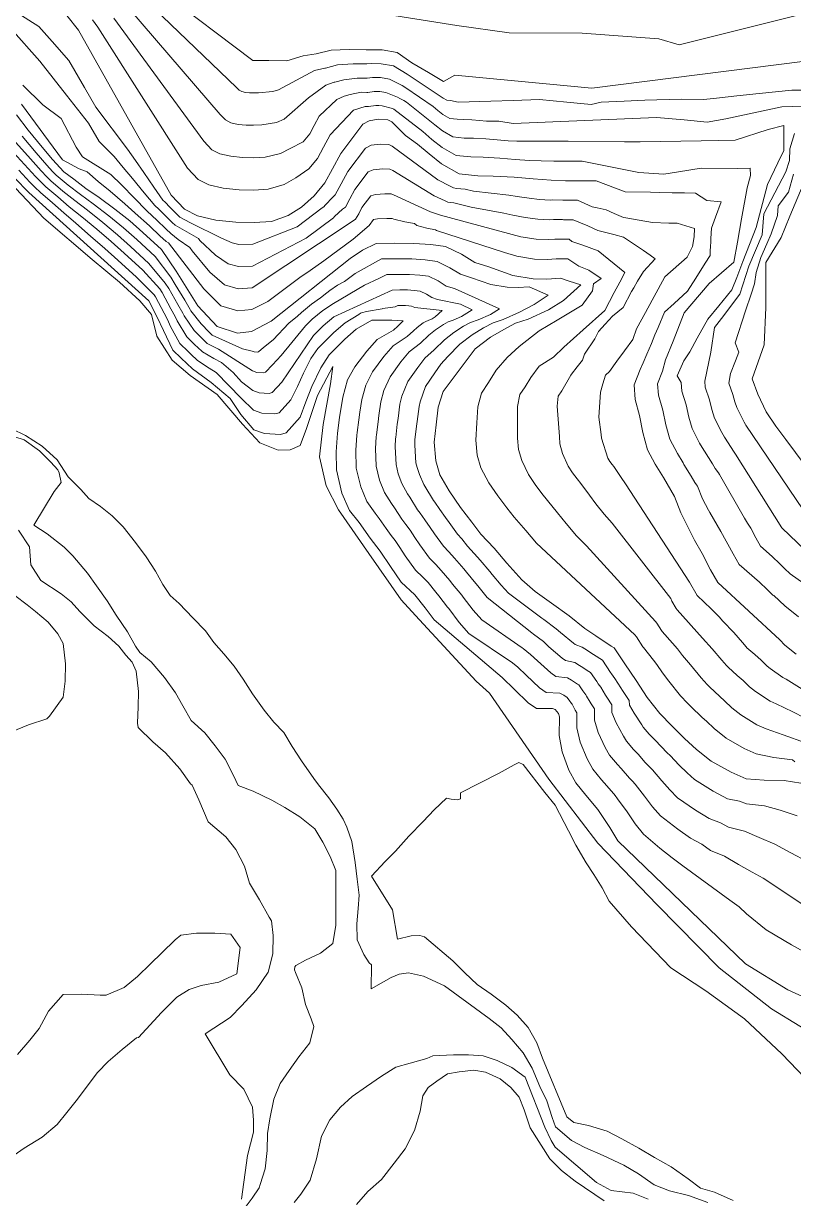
# Model space of a CAD drawing. Header units: millimetres. Extents: x 1101 to 4203, y 1053 to 1744.
# Drawn here: x 2728.4 to 2834.4, y 1451.6 to 1613.3 of the extents above; entities that cross this region are included whole.
import ezdxf

# ---------------------------------------------------------------- set-up
doc = ezdxf.new("R2010")
doc.units = ezdxf.units.MM
doc.layers.add('01_Fina', color=7, linetype='Continuous')

msp = doc.modelspace()

# ---------------------------------------------------------------- linework, layer by layer
at = {"layer": '01_Fina', "color": 252, "linetype": 'Continuous', "lineweight": 9, "true_color": 0x939598}
for p, q in [((2770.02, 1607.19), (2770.02, 1607.19)), ((2781.23, 1606.32), (2781.23, 1606.32)), ((2771.3, 1605.26), (2771.3, 1605.26)), ((2780.57, 1604.76), (2780.57, 1604.76)), ((2772.58, 1603.33), (2772.58, 1603.33)), ((2779.9, 1603.19), (2779.9, 1603.19)), ((2779.24, 1601.63), (2779.24, 1601.63)), ((2788.03, 1590.63), (2788.03, 1590.63)), ((2787.66, 1588.63), (2787.66, 1588.63)), ((2781.23, 1570.23), (2781.23, 1570.23)), ((2754.98, 1565.29), (2754.98, 1565.29)), ((2816.4, 1565.45), (2816.4, 1565.45)), ((2808.53, 1564.91), (2808.53, 1564.91)), ((2818.98, 1563.92), (2818.98, 1563.92)), ((2776.85, 1545.95), (2776.85, 1545.95)), ((2784.13, 1536.38), (2784.13, 1536.38)), ((2817.7, 1533.84), (2817.7, 1533.84)), ((2818.3, 1532.8), (2818.3, 1532.8)), ((2811.52, 1504.82), (2811.52, 1504.82))]:
    msp.add_line(p, q, dxfattribs=at)
at = {"layer": '01_Fina', "color": 252, "lineweight": 9, "true_color": 0x939598}
for points, elevation in [([(2843.28, 1609.04), (2806.65, 1604.4), (2787.8, 1606.22), (2786.26, 1605.32), (2784.21, 1606.58), (2781.89, 1607.89), (2779.87, 1609.31), (2777.79, 1609.69), (2775.6, 1609.71), (2773.27, 1609.72), (2770.78, 1609.65), (2768.74, 1609.13), (2766.94, 1608.85), (2764.69, 1608.19), (2762.2, 1608.2), (2760.01, 1608.22), (2747.47, 1617.72)], 15), ([(2836.04, 1604.12), (2834.18, 1604.16), (2829.69, 1603.67), (2826.63, 1603.34), (2824.23, 1603.08), (2822.08, 1602.85), (2818.98, 1602.88), (2813.95, 1602.75), (2811.11, 1602.63), (2807.94, 1602.49), (2806.58, 1602.15), (2803.22, 1602.48), (2799.48, 1602.86), (2795.83, 1602.73), (2792.75, 1602.63), (2788.29, 1602.48), (2787.2, 1602.73), (2786.69, 1602.78), (2786.2, 1603.06), (2781.23, 1606.32), (2779.35, 1607.47), (2777.69, 1607.78), (2776.29, 1607.79), (2775.68, 1607.75), (2775.37, 1607.75), (2773.82, 1607.76), (2771.65, 1607.61), (2770.02, 1607.19), (2769.9, 1607.18), (2768.49, 1606.85), (2763.53, 1604.17), (2762.74, 1603.94), (2760.8, 1603.79), (2760.05, 1603.76), (2759.54, 1603.77), (2758.99, 1603.83), (2758.49, 1603.94), (2758.13, 1604.13), (2757.76, 1604.51), (2745.28, 1616.49)], 14), ([(2842.56, 1616.35), (2818.69, 1610.38), (2815.91, 1611.19), (2805.35, 1611.97), (2795.3, 1612.05), (2788.11, 1613.05), (2778.56, 1614.56)], 16), ([(2835.63, 1521.72), (2833.4, 1523.11), (2832.98, 1523.3), (2831.22, 1524.57), (2830.82, 1524.89), (2830, 1525.7), (2829.1, 1526.46), (2828.02, 1527.42), (2827.91, 1527.53), (2827.39, 1528.12), (2826.22, 1529.51), (2824.69, 1531.09), (2824.19, 1531.67), (2823.09, 1532.75), (2821.16, 1534.6), (2820.13, 1536.43), (2811.32, 1549.95), (2810.71, 1550.83), (2809.72, 1552.33), (2809.47, 1552.65), (2809.17, 1553.06), (2808.85, 1553.51), (2807.98, 1556.25), (2807.94, 1556.76), (2807.63, 1559.13), (2807.84, 1562.58), (2808.17, 1563.72), (2808.53, 1564.91), (2809.08, 1565.44), (2810.13, 1566.86), (2811.15, 1568.25), (2812.32, 1569.83), (2812.83, 1571.29), (2814.06, 1573.55), (2814.97, 1575.22), (2815.8, 1576.74), (2816.71, 1578.43), (2819.78, 1581.17), (2820.51, 1582.62), (2820.77, 1583.97), (2820.8, 1585.12), (2818.42, 1585.82), (2817.29, 1585.86), (2815.01, 1585.94), (2811.36, 1586.55), (2811.04, 1586.61), (2809.74, 1587.19), (2808.62, 1587.68), (2807.4, 1587.94), (2806.71, 1588.08), (2804.68, 1588.98), (2802.92, 1588.99), (2802.69, 1589), (2801.23, 1589.04), (2800.94, 1589.02), (2799.47, 1589.11), (2798.03, 1589.28), (2796.39, 1589.51), (2795.26, 1589.69), (2790.39, 1590.26), (2789.23, 1590.5), (2788.03, 1590.63), (2787.64, 1590.68), (2787.17, 1590.95), (2785.49, 1591.8), (2779.21, 1596.42), (2778.73, 1596.66), (2777.57, 1596.72), (2776.3, 1596.56), (2775.51, 1596.17), (2773.1, 1592.96), (2772.18, 1591.25), (2771.34, 1589.72), (2771.03, 1589.43), (2769.96, 1588.3), (2769.78, 1588.08), (2769.55, 1587.93), (2766.1, 1585.32), (2760.03, 1582.94), (2758.08, 1582.92), (2757.15, 1583.11), (2755.7, 1583.77), (2751.41, 1585.9), (2749.98, 1586.65), (2749.76, 1586.85), (2748.58, 1588.06), (2747.93, 1588.73), (2747.64, 1588.98), (2746.4, 1590.79), (2745, 1592.83), (2743.86, 1594.46), (2742.77, 1596.04), (2738.38, 1601.81), (2736.85, 1604.5), (2734.69, 1608.23), (2732.37, 1610.85), (2730.54, 1612.9), (2727.28, 1614.97)], 10), ([(2834.78, 1526.55), (2833.25, 1527.76), (2832.53, 1528.5), (2824.02, 1536.39), (2823.01, 1538.13), (2821.87, 1540.38), (2820.82, 1542.21), (2819.87, 1544.06), (2818.93, 1545.96), (2818.07, 1548.23), (2816.52, 1550.85), (2815.4, 1552.68), (2814.31, 1554.65), (2813.68, 1557.03), (2813.23, 1559.39), (2812.62, 1561.58), (2812.48, 1563.59), (2813.32, 1565.71), (2813.75, 1566.61), (2814.26, 1567.82), (2814.87, 1569.29), (2815.36, 1570.45), (2815.8, 1571.5), (2816.68, 1573.59), (2817.99, 1574.78), (2819.86, 1576.48), (2820.97, 1578.25), (2822.29, 1580.34), (2822.95, 1581.4), (2822.98, 1582.03), (2823.01, 1582.63), (2823.04, 1583.28), (2823.06, 1583.73), (2823.13, 1585.13), (2823.68, 1586.65), (2824.46, 1588.77), (2822.52, 1588.96), (2820.95, 1589.96), (2819.42, 1590), (2817.75, 1590.03), (2816.02, 1590.07), (2814.73, 1590.1), (2811.25, 1590.17), (2807.26, 1591.65), (2805.26, 1591.66), (2803.06, 1591.68), (2801.05, 1591.74), (2798.59, 1591.94), (2795.96, 1592.16), (2793.1, 1592.32), (2790.97, 1592.36), (2788.41, 1592.63), (2786, 1594.01), (2784.27, 1595.38), (2782.69, 1596.71), (2781.01, 1597.9), (2779.13, 1599.76), (2778.58, 1600.06), (2777.27, 1600.14), (2776, 1599.93), (2775.14, 1599.46), (2772.13, 1595.44), (2770.99, 1593.3), (2769.94, 1591.39), (2768.45, 1589.58), (2766.73, 1588.05), (2764.87, 1586.88), (2762.58, 1586.09), (2760.2, 1585.94), (2757.67, 1585.98), (2754.92, 1586.25), (2752.41, 1586.83), (2750.61, 1587.76), (2748.78, 1589.69), (2736.03, 1612.4), (2734.43, 1614.42)], 11), ([(2835.12, 1531.65), (2833.23, 1533.17), (2831.7, 1534.6), (2831.59, 1534.66), (2830.91, 1535.32), (2830.58, 1535.65), (2830, 1536.22), (2829.76, 1536.44), (2826.96, 1538.89), (2826.12, 1540.32), (2824.44, 1543.4), (2822.93, 1546.02), (2822.74, 1546.36), (2821.89, 1547.89), (2821.2, 1549.63), (2821.09, 1549.85), (2820.86, 1550.17), (2820.36, 1551.01), (2819.35, 1552.65), (2819.22, 1552.86), (2818.46, 1554.12), (2817.39, 1556.1), (2816.85, 1558.09), (2816.44, 1560.1), (2815.84, 1562.15), (2815.73, 1563.75), (2816.4, 1565.45), (2816.83, 1567.03), (2817.85, 1569.6), (2819.4, 1573.51), (2820.43, 1574.73), (2822.84, 1577.54), (2826.23, 1580.47), (2826.72, 1583.24), (2827.29, 1586.44), (2828.04, 1590.71), (2828.49, 1592.4), (2828.45, 1593.42), (2826.68, 1593.35), (2821.71, 1593.4), (2818.6, 1592.91), (2816.58, 1592.59), (2813.14, 1592.81), (2805.32, 1594.37), (2803.06, 1594.38), (2801.46, 1594.39), (2799.7, 1594.41), (2798.1, 1594.45), (2796.12, 1594.61), (2794.02, 1594.79), (2791.73, 1594.92), (2790.03, 1594.95), (2787.98, 1595.17), (2786.05, 1596.27), (2784.67, 1597.37), (2783.4, 1598.43), (2779.41, 1601.53), (2779.24, 1601.63), (2777.79, 1601.97), (2777.37, 1602.05), (2776.94, 1602.04), (2775.92, 1601.89), (2775.46, 1601.89), (2773.86, 1601.39), (2770.64, 1597.99), (2769.73, 1596.28), (2768.89, 1594.75), (2767.7, 1593.3), (2765.93, 1592.08), (2764.34, 1591.15), (2762.14, 1590.51), (2760.16, 1590.4), (2758.14, 1590.43), (2755.94, 1590.65), (2753.93, 1591.11), (2752.49, 1591.85), (2751.03, 1593.4), (2738.69, 1612.79), (2737.92, 1613.83)], 11), ([(2835.87, 1536.24), (2833.97, 1537.58), (2833.21, 1538.33), (2832.53, 1538.97), (2831.48, 1539.99), (2829.9, 1541.39), (2829.23, 1542.52), (2828.55, 1543.87), (2828.08, 1544.55), (2827.68, 1545.25), (2824.24, 1551.23), (2824.11, 1551.48), (2823.65, 1552.1), (2823.27, 1552.74), (2822.19, 1554.45), (2822.09, 1554.61), (2821.51, 1555.56), (2820.47, 1557.56), (2820.02, 1559.15), (2819.65, 1560.82), (2819.07, 1562.71), (2818.98, 1563.92), (2818.43, 1564.82), (2819.32, 1566.88), (2820.15, 1568.13), (2821.19, 1570.02), (2822.62, 1572.64), (2824.14, 1574.48), (2825.95, 1576.65), (2826.61, 1578.36), (2827.46, 1580.54), (2829.28, 1585.22), (2830.84, 1591.17), (2832.28, 1594.14), (2833.11, 1595.84), (2833.09, 1599.27), (2830.94, 1598.74), (2826.39, 1597.28), (2821.71, 1597.19), (2813.33, 1597.04), (2811.16, 1597.05), (2803.41, 1597.1), (2798.86, 1597.12), (2797.66, 1597.13), (2796.34, 1597.13), (2795.14, 1597.17), (2793.65, 1597.29), (2792.08, 1597.43), (2790.36, 1597.52), (2789.08, 1597.54), (2787.55, 1597.71), (2786.1, 1598.53), (2785.07, 1599.36), (2781.16, 1602.49), (2780.79, 1602.7), (2780.24, 1603), (2779.9, 1603.19), (2778.31, 1603.81), (2777.48, 1603.96), (2776.72, 1603.95), (2775.84, 1603.84), (2775.69, 1603.84), (2774.91, 1603.85), (2773.4, 1603.53), (2772.58, 1603.33), (2771.59, 1602.85), (2769.16, 1600.54), (2768.47, 1599.26), (2767.84, 1598.11), (2766.94, 1597.02), (2765.13, 1596.11), (2763.8, 1595.41), (2761.69, 1594.94), (2760.13, 1594.85), (2758.6, 1594.88), (2756.96, 1595.04), (2755.45, 1595.38), (2754.37, 1595.95), (2753.27, 1597.1), (2740.89, 1614.03)], 12), ([(2835.74, 1601.92), (2832.81, 1601.84), (2825.12, 1600.2), (2822.56, 1599.74), (2819.36, 1600.04), (2815.59, 1600.4), (2795.85, 1599.55), (2793.86, 1599.86), (2792.98, 1599.86), (2792.18, 1599.89), (2791.19, 1599.97), (2790.14, 1600.06), (2788.99, 1600.12), (2788.14, 1600.13), (2787.12, 1600.24), (2786.15, 1600.79), (2785.46, 1601.34), (2784.83, 1601.87), (2781.07, 1604.47), (2780.57, 1604.76), (2778.83, 1605.64), (2777.58, 1605.87), (2776.5, 1605.87), (2775.76, 1605.8), (2775.53, 1605.8), (2774.36, 1605.81), (2772.52, 1605.57), (2771.3, 1605.26), (2771.21, 1605.25), (2770.04, 1604.85), (2767.67, 1603.09), (2764.33, 1600.14), (2763.27, 1599.67), (2761.25, 1599.37), (2760.09, 1599.31), (2759.07, 1599.33), (2757.97, 1599.43), (2756.97, 1599.66), (2756.25, 1600.04), (2755.52, 1600.81), (2743.08, 1615.26)], 13), ([(2837.54, 1516.92), (2834.33, 1518.58), (2832.02, 1519.68), (2831.2, 1520.04), (2829.2, 1521.37), (2828.39, 1522.02), (2827.48, 1522.9), (2826.69, 1523.57), (2825.44, 1524.73), (2825.22, 1524.95), (2824.55, 1525.68), (2823.24, 1527.27), (2821.92, 1528.72), (2818.41, 1532.65), (2818.3, 1532.8), (2817.7, 1533.84), (2817.53, 1534.18), (2809.46, 1544.57), (2808.36, 1545.81), (2807.23, 1547.23), (2806.33, 1548.39), (2805.14, 1550.01), (2804.64, 1550.66), (2804.03, 1551.47), (2803.4, 1552.38), (2802.65, 1554.14), (2802.28, 1555.46), (2802.2, 1556.5), (2802.04, 1558.87), (2801.92, 1560.67), (2802.05, 1562.02), (2802.53, 1562.75), (2803.78, 1564.93), (2803.85, 1565.06), (2804.64, 1566.05), (2805.37, 1566.98), (2805.65, 1567.79), (2807.06, 1569.9), (2807.58, 1570.94), (2808.51, 1571.96), (2809.5, 1573.05), (2810.98, 1574.24), (2812.12, 1576.44), (2812.43, 1576.95), (2812.97, 1577.85), (2813.78, 1579.17), (2815.41, 1580.95), (2814.68, 1581.45), (2813.77, 1582.07), (2812.7, 1582.8), (2811.05, 1583.93), (2809.71, 1584.28), (2807.5, 1584.85), (2806.1, 1585.45), (2804.1, 1586.3), (2802.79, 1586.31), (2802.61, 1586.32), (2801.4, 1586.33), (2800.82, 1586.3), (2799.25, 1586.37), (2797.48, 1586.62), (2795.81, 1586.94), (2794.56, 1587.22), (2790.08, 1588.03), (2787.66, 1588.63), (2786.86, 1588.73), (2786.5, 1588.93), (2784.98, 1589.59), (2779.28, 1593.08), (2778.88, 1593.26), (2777.87, 1593.31), (2776.59, 1593.18), (2775.87, 1592.89), (2774.07, 1590.48), (2773.38, 1589.2), (2772.75, 1588.05), (2772.35, 1587.75), (2771.25, 1586.75), (2771.11, 1586.59), (2767.34, 1583.76), (2759.98, 1579.94), (2758.03, 1579.87), (2756.63, 1580.23), (2754.89, 1581.44), (2752.73, 1583.45), (2752.53, 1583.74), (2749.34, 1585.54), (2748.91, 1585.93), (2747.65, 1587.18), (2747.07, 1587.77), (2746.5, 1588.28), (2745.06, 1590.03), (2743.46, 1591.97), (2742.16, 1593.5), (2740.92, 1595), (2738.88, 1597.07), (2737.4, 1599.62), (2734.38, 1603.47), (2730.69, 1608.14), (2726.71, 1612.62)], 9), ([(2836.08, 1514.33), (2833.02, 1515.45), (2830.65, 1516.24), (2829.4, 1516.79), (2827.17, 1518.18), (2825.96, 1519.16), (2824.95, 1520.1), (2824.27, 1520.68), (2822.86, 1522.04), (2822.54, 1522.37), (2821.72, 1523.25), (2820.25, 1525.04), (2819.16, 1526.34), (2818.48, 1527.28), (2817.79, 1528.04), (2816.34, 1529.67), (2816.28, 1529.77), (2815.6, 1530.78), (2815.45, 1531.01), (2805.93, 1541.43), (2804.58, 1542.8), (2803.14, 1544.51), (2801.96, 1545.96), (2800.55, 1547.69), (2799.81, 1548.66), (2798.89, 1549.89), (2797.94, 1551.25), (2797.02, 1553.16), (2796.58, 1554.68), (2796.46, 1556.23), (2796.44, 1558.61), (2796.46, 1560.62), (2796.77, 1562.24), (2797.48, 1563.33), (2798.28, 1564.59), (2799.4, 1566.14), (2801.39, 1567.41), (2802.81, 1568.77), (2805.47, 1571.14), (2808.44, 1573.8), (2809.74, 1576.28), (2810.51, 1577.74), (2811.21, 1579.07), (2807.53, 1582.03), (2805.41, 1582.79), (2803.92, 1583.32), (2803.53, 1583.62), (2802.65, 1583.63), (2801.58, 1583.63), (2800.71, 1583.58), (2799.02, 1583.64), (2796.92, 1583.96), (2785.83, 1586.92), (2784.46, 1587.38), (2779.36, 1589.74), (2779.03, 1589.86), (2778.17, 1589.89), (2776.88, 1589.8), (2776.24, 1589.6), (2775.03, 1588), (2774.58, 1587.14), (2774.15, 1586.38), (2773.68, 1586.07), (2759.93, 1576.94), (2757.98, 1576.82), (2756.12, 1577.36), (2754.07, 1579.11), (2751.64, 1582.05), (2751.34, 1582.49), (2749.72, 1583.6), (2748.7, 1584.42), (2748.06, 1585.01), (2746.73, 1586.3), (2746.22, 1586.81), (2745.36, 1587.57), (2743.71, 1589.28), (2741.92, 1591.11), (2740.45, 1592.54), (2736.58, 1594.98), (2735.69, 1596.31), (2733.62, 1600.23), (2731.11, 1602.14), (2728.36, 1604.81)], 8), ([(2728.16, 1602.23), (2733.79, 1594.55), (2736.11, 1593.32), (2737.2, 1592.91), (2738.74, 1591.58), (2740.39, 1590.25), (2742.37, 1588.52), (2744.22, 1586.86), (2745.36, 1585.85), (2745.81, 1585.43), (2747.21, 1584.1), (2748.06, 1583.31), (2748.42, 1583.12), (2753.26, 1576.78), (2755.6, 1574.48), (2757.93, 1573.77), (2759.88, 1573.94), (2762.07, 1575.08), (2766.5, 1578.36), (2767.91, 1579.34), (2769.8, 1580.64), (2773.82, 1583.65), (2776, 1585.52), (2776.6, 1586.32), (2777.17, 1586.42), (2778.47, 1586.47), (2779.18, 1586.46), (2779.43, 1586.4), (2780.93, 1586.02), (2782.28, 1585.78), (2782.6, 1585.51), (2783.96, 1585.17), (2785.16, 1584.91), (2785.31, 1584.84), (2794.67, 1581.81), (2796.36, 1581.3), (2798.8, 1580.9), (2800.59, 1580.86), (2801.75, 1580.93), (2802.45, 1580.95), (2802.51, 1580.94), (2803.35, 1580.94), (2804.87, 1579.94), (2806.25, 1579.35), (2807.95, 1578.24), (2806.89, 1577.47), (2806.77, 1576.52), (2805.33, 1574.54), (2801.91, 1572.5), (2799.44, 1571.04), (2796.68, 1568.85), (2795.01, 1567.35), (2793.5, 1565.59), (2792.44, 1563.92), (2791.48, 1562.46), (2791, 1560.57), (2790.84, 1558.35), (2790.72, 1555.96), (2790.89, 1553.89), (2791.39, 1552.17), (2792.49, 1550.12), (2793.75, 1548.3), (2794.97, 1546.67), (2795.96, 1545.37), (2797.58, 1543.53), (2799.06, 1541.78), (2812.59, 1529.21), (2812.8, 1528.91), (2813.7, 1527.56), (2813.78, 1527.43), (2815.14, 1525.68), (2815.63, 1525.09), (2816.39, 1523.97), (2817.27, 1522.81), (2818.88, 1520.81), (2819.85, 1519.79), (2820.28, 1519.34), (2821.86, 1517.8), (2822.43, 1517.29), (2823.52, 1516.29), (2825.14, 1514.99), (2827.62, 1513.53), (2829.27, 1512.8), (2831.72, 1512.31), (2834.29, 1511.99), (2834.62, 1511.73)], 7), ([(2835.42, 1508.78), (2833.16, 1509.14), (2830.41, 1509.18), (2827.9, 1509.36), (2825.83, 1510.27), (2823.11, 1511.79), (2821.09, 1513.42), (2819.44, 1514.91), (2817.7, 1516.65), (2816.05, 1518.37), (2814.28, 1520.58), (2812.78, 1522.89), (2811.22, 1525.19), (2809.74, 1527.42), (2809.32, 1527.65), (2807.21, 1529.03), (2805.72, 1530.06), (2803.55, 1531.8), (2801.13, 1533.54), (2798.87, 1535.15), (2797.03, 1536.76), (2794.97, 1539.06), (2793.21, 1541.1), (2791.38, 1543.05), (2790.14, 1544.68), (2788.61, 1546.72), (2787.03, 1548.99), (2785.75, 1551.19), (2785.19, 1553.11), (2784.98, 1555.7), (2785.25, 1558.1), (2785.54, 1560.52), (2786.2, 1562.68), (2790.63, 1568.56), (2792.74, 1570.17), (2794.55, 1571.2), (2796.16, 1572.06), (2797.92, 1572.62), (2800.71, 1573.9), (2802.77, 1575.19), (2805.14, 1577.35), (2803.56, 1577.87), (2802.37, 1578.26), (2800.48, 1578.14), (2798.58, 1578.16), (2795.81, 1578.64), (2792.48, 1579.81), (2790.57, 1580.41), (2788.75, 1581.55), (2786.52, 1582.63), (2784.49, 1582.89), (2782.18, 1583.05), (2779.5, 1583.07), (2776.97, 1583.04), (2775.11, 1582.1), (2773.42, 1580.96), (2762.54, 1572.37), (2759.83, 1570.94), (2757.88, 1570.72), (2755.09, 1571.61), (2752.44, 1574.45), (2749.45, 1579.24), (2747.42, 1582.2), (2744.89, 1584.55), (2743.08, 1586.16), (2741.02, 1587.77), (2738.85, 1589.38), (2737.04, 1590.63), (2735.35, 1591.87), (2733.98, 1592.9), (2732.45, 1594.59), (2731, 1596.3), (2729.1, 1598.64), (2727.46, 1600.73)], 6), ([(2834.93, 1504.26), (2832.57, 1505.05), (2830.42, 1505.66), (2827.94, 1505.95), (2827.01, 1506.28), (2825.35, 1506.64), (2823.38, 1507.67), (2820.78, 1509.28), (2819.79, 1510.2), (2818.7, 1511.27), (2817.43, 1512.57), (2817.05, 1512.95), (2816.2, 1513.81), (2815.37, 1514.7), (2814.58, 1515.53), (2813.74, 1516.46), (2813.54, 1516.81), (2812.49, 1518.4), (2811.86, 1519.53), (2811.82, 1520.13), (2810.91, 1521.52), (2810.66, 1521.9), (2809.83, 1523.18), (2809.62, 1523.49), (2809.39, 1523.83), (2809.25, 1524.02), (2808.12, 1525.72), (2807.78, 1525.91), (2806.41, 1526.8), (2806.09, 1527.01), (2805.35, 1527.49), (2804.38, 1527.86), (2804.15, 1528.02), (2802.34, 1529.53), (2801.78, 1530.03), (2800.06, 1531.29), (2799.77, 1531.5), (2795.2, 1534.92), (2794.2, 1536.04), (2792.97, 1537.5), (2792.63, 1537.9), (2791.31, 1539.46), (2790.94, 1539.87), (2789.56, 1541.38), (2788.77, 1542.38), (2788.2, 1543.03), (2787.02, 1544.63), (2786.51, 1545.34), (2785.76, 1546.43), (2785.04, 1547.46), (2784.86, 1547.69), (2783.7, 1549.64), (2783.53, 1549.88), (2782.95, 1551.27), (2782.61, 1552.22), (2782.45, 1552.87), (2782.29, 1555.27), (2782.31, 1555.94), (2782.32, 1556.03), (2782.54, 1557.89), (2782.62, 1558.53), (2782.89, 1560.61), (2783.04, 1561.27), (2783.77, 1563.36), (2785.05, 1565.25), (2785.89, 1566.43), (2786.85, 1567.5), (2788.5, 1569.18), (2790.21, 1570.49), (2791.78, 1571.44), (2793.07, 1572.12), (2794.48, 1572.57), (2796.71, 1573.59), (2798.75, 1574.65), (2800.67, 1575.94), (2798.04, 1577.09), (2796.52, 1576.99), (2795, 1577.01), (2792.79, 1577.39), (2790.12, 1578.33), (2788.59, 1578.8), (2787.14, 1579.71), (2785.36, 1580.58), (2783.73, 1580.79), (2781.89, 1580.91), (2779.74, 1580.93), (2777.71, 1580.91), (2774.1, 1578.9), (2772.63, 1577.82), (2771.64, 1577.29), (2770.63, 1576.59), (2770.18, 1576.24), (2769.33, 1575.57), (2768.1, 1574.69), (2766.69, 1573.55), (2766.18, 1573.05), (2764.96, 1572.06), (2762.79, 1569.77), (2761.46, 1568.73), (2760.78, 1568.14), (2760.64, 1568.1), (2760.19, 1568.13), (2759.9, 1568.23), (2758.59, 1568.54), (2754.41, 1570.44), (2754.19, 1570.66), (2753.99, 1570.85), (2752.89, 1572), (2751.49, 1573.77), (2751.4, 1573.96), (2750.63, 1575.24), (2749.34, 1577.41), (2748.7, 1578.42), (2746.56, 1581.25), (2744.02, 1583.59), (2742.22, 1585.21), (2740.19, 1586.85), (2738.05, 1588.5), (2736.28, 1589.78), (2734.61, 1591.06), (2732.94, 1592.44), (2732.45, 1592.95), (2731.67, 1593.82), (2730.2, 1595.5), (2728.26, 1597.8)], 5), ([(2836.02, 1540.83), (2832.84, 1543.9), (2826.44, 1554.04), (2826.18, 1554.47), (2825.02, 1556.26), (2824.95, 1556.37), (2824.56, 1557.01), (2823.55, 1559.01), (2823.19, 1560.2), (2822.86, 1561.54), (2822.29, 1563.28), (2822.23, 1564.08), (2823.03, 1568.07), (2823.56, 1571.46), (2824.5, 1572.7), (2827.03, 1576.06), (2828.29, 1579.93), (2830.13, 1584.23), (2830.33, 1587.12), (2831.86, 1590.02), (2833.37, 1592.89), (2833.89, 1594.48), (2833.92, 1596.05), (2834.58, 1598.18)], 13), ([(2836.55, 1491.54), (2830.24, 1495.71), (2828.74, 1496.55), (2826.87, 1497.59), (2824.93, 1498.71), (2823, 1499.5), (2821.8, 1500.36), (2820.25, 1501.21), (2818.49, 1502.45), (2816.12, 1504.26), (2815.01, 1505.52), (2813.92, 1506.97), (2812.63, 1508.62), (2812.28, 1509.04), (2811.85, 1509.47), (2810.7, 1510.79), (2810.21, 1511.33), (2809.11, 1512.63), (2808.52, 1513.69), (2807.53, 1515.75), (2807.02, 1517.43), (2807.02, 1519.02), (2806.56, 1519.71), (2806.44, 1519.9), (2805.94, 1520.77), (2805.84, 1520.93), (2805.72, 1521.1), (2805.44, 1521.47), (2804.87, 1522.32), (2804.7, 1522.42), (2804.02, 1522.87), (2803.86, 1522.97), (2803.3, 1523.26), (2801.71, 1523.46), (2801.02, 1523.94), (2799.18, 1525.59), (2798.25, 1526.5), (2797.2, 1527.32), (2797.06, 1527.42), (2791.55, 1531.23), (2790.34, 1532.59), (2788.97, 1534.37), (2788.76, 1534.63), (2787.51, 1536.18), (2787.12, 1536.66), (2785.94, 1538.05), (2785.19, 1538.87), (2784.32, 1539.73), (2782.99, 1541.59), (2782.32, 1542.58), (2781.65, 1543.58), (2781.05, 1544.39), (2780.51, 1545.1), (2779.5, 1546.67), (2779.08, 1547.26), (2778.13, 1548.78), (2777.44, 1550.45), (2776.98, 1552.38), (2776.88, 1554.83), (2776.99, 1556.43), (2777.02, 1556.69), (2777.24, 1558.49), (2777.37, 1559.39), (2777.64, 1561.24), (2778.05, 1562.79), (2778.92, 1564.71), (2780.37, 1566.74), (2781.51, 1568.13), (2783.1, 1569.32), (2784.24, 1570.42), (2785.16, 1571.14), (2786.24, 1571.91), (2786.89, 1572.25), (2787.59, 1572.48), (2788.71, 1572.99), (2790.18, 1573.91), (2788.61, 1574.68), (2785.41, 1575.35), (2784.65, 1575.59), (2783.92, 1576.05), (2783.03, 1576.48), (2782.22, 1576.59), (2781.3, 1576.65), (2780.22, 1576.65), (2779.21, 1576.64), (2771.17, 1572.96), (2769.67, 1571.72), (2768.34, 1570.39), (2764, 1563.94), (2762.68, 1562.55), (2762.24, 1562.42), (2760.9, 1562.51), (2760.02, 1562.81), (2758.47, 1564.01), (2757.3, 1565.31), (2755.71, 1566.65), (2754.64, 1567.2), (2753.07, 1568.12), (2752.39, 1568.76), (2752.07, 1569.07), (2750.94, 1570.18), (2749.6, 1572.41), (2749.33, 1572.98), (2748.74, 1574.06), (2747.52, 1576.28), (2747.2, 1576.79), (2744.85, 1579.36), (2742.3, 1581.69), (2740.5, 1583.3), (2738.52, 1585), (2736.45, 1586.73), (2734.75, 1588.1), (2733.15, 1589.44), (2731.51, 1590.85), (2730.82, 1591.51), (2730.11, 1592.27), (2728.59, 1593.91), (2726.56, 1596.12)], 3), ([(2727.41, 1596.96), (2729.39, 1594.7), (2730.89, 1593.04), (2731.64, 1592.23), (2732.22, 1591.65), (2733.88, 1590.25), (2735.52, 1588.94), (2737.25, 1587.61), (2739.36, 1585.92), (2741.36, 1584.25), (2743.16, 1582.64), (2745.71, 1580.3), (2747.95, 1577.6), (2748.43, 1576.84), (2749.68, 1574.65), (2750.37, 1573.47), (2750.55, 1573.09), (2751.92, 1571.09), (2753.03, 1569.96), (2753.29, 1569.71), (2753.74, 1569.28), (2755.28, 1568.52), (2759.96, 1565.52), (2760.54, 1565.31), (2761.44, 1565.26), (2761.73, 1565.35), (2762.73, 1566.33), (2763.92, 1567.64), (2767.26, 1571.72), (2768.18, 1572.63), (2769.64, 1573.83), (2771.09, 1574.8), (2775.37, 1577.3), (2777.35, 1578.21), (2778.46, 1578.77), (2779.98, 1578.79), (2781.59, 1578.78), (2782.98, 1578.69), (2784.19, 1578.53), (2785.53, 1577.88), (2786.62, 1577.19), (2787.77, 1576.84), (2793.94, 1574.07), (2792.71, 1573.29), (2791.04, 1572.52), (2789.98, 1572.19), (2789.01, 1571.67), (2787.69, 1570.81), (2786.37, 1569.8), (2784.97, 1568.41), (2783.7, 1567.28), (2782.71, 1565.99), (2781.34, 1564.04), (2780.54, 1562.03), (2780.26, 1560.93), (2780, 1558.96), (2779.89, 1558.19), (2779.67, 1556.36), (2779.65, 1556.19), (2779.58, 1555.05), (2779.72, 1552.62), (2780.02, 1551.34), (2780.54, 1550.03), (2781.3, 1548.57), (2781.6, 1548.15), (2782.68, 1546.4), (2783.04, 1545.93), (2783.7, 1545), (2784.42, 1543.96), (2785.01, 1543.11), (2786.26, 1541.38), (2786.98, 1540.62), (2787.75, 1539.72), (2789.03, 1538.27), (2789.41, 1537.82), (2790.69, 1536.26), (2790.97, 1535.93), (2792.27, 1534.32), (2798.41, 1529.46), (2798.63, 1529.3), (2800.01, 1528.27), (2800.76, 1527.56), (2802.59, 1525.98), (2803.05, 1525.66), (2804.33, 1525.37), (2804.98, 1524.99), (2805.21, 1524.83), (2806.24, 1524.16), (2806.49, 1524.02), (2807.34, 1522.75), (2807.56, 1522.46), (2807.73, 1522.21), (2807.89, 1521.98), (2808.55, 1520.9), (2808.74, 1520.62), (2809.42, 1519.57), (2809.44, 1518.48), (2810.01, 1517.07), (2811.03, 1515.25), (2811.42, 1514.54), (2812.39, 1513.43), (2813.04, 1512.75), (2814.02, 1511.64), (2814.67, 1511), (2815.03, 1510.6), (2816.31, 1509.12), (2817.4, 1507.86), (2818.45, 1506.77), (2820.94, 1505.06), (2822.8, 1503.93), (2824.4, 1503.32), (2825.47, 1502.73), (2827.68, 1502.18), (2829.72, 1501.32), (2831.84, 1500.4), (2834.04, 1499.19), (2836.33, 1498)], 4), ([(2836.23, 1485.39), (2834.16, 1486.51), (2830.65, 1488.6), (2827.96, 1490.81), (2826.94, 1491.77), (2825.65, 1492.69), (2819.19, 1497.4), (2817.71, 1498.49), (2816.05, 1499.85), (2813.79, 1501.75), (2812.62, 1503.18), (2811.52, 1504.82), (2810.22, 1506.64), (2809.9, 1507.09), (2809.68, 1507.3), (2808.37, 1508.84), (2808.02, 1509.23), (2806.8, 1510.71), (2806.02, 1512.12), (2805.06, 1514.43), (2804.6, 1516.37), (2804.62, 1518.46), (2804.39, 1518.81), (2804.33, 1518.91), (2804, 1519.57), (2803.95, 1519.65), (2803.89, 1519.74), (2803.53, 1520.2), (2803.25, 1520.63), (2803.16, 1520.67), (2802.82, 1520.9), (2802.74, 1520.95), (2802.28, 1521.14), (2800.38, 1521.26), (2799.46, 1521.9), (2797.61, 1523.62), (2796.48, 1524.73), (2795.77, 1525.33), (2789.73, 1529.38), (2788.41, 1530.87), (2786.97, 1532.81), (2786.82, 1532.99), (2785.61, 1534.54), (2785.2, 1535.06), (2784.13, 1536.38), (2783.4, 1537.11), (2782.38, 1538.08), (2780.97, 1540.08), (2780.22, 1541.2), (2779.59, 1542.15), (2779.06, 1542.86), (2778.34, 1543.8), (2777.41, 1545.18), (2776.85, 1545.95), (2775.71, 1547.54), (2774.86, 1549.56), (2774.25, 1552.13), (2774.17, 1554.6), (2774.33, 1556.67), (2774.37, 1557.01), (2774.58, 1558.79), (2774.75, 1559.82), (2775.02, 1561.56), (2775.55, 1563.54), (2776.49, 1565.39), (2778.03, 1567.48), (2779.32, 1568.98), (2781.23, 1570.23), (2782.11, 1571.04), (2782.64, 1571.46), (2783.47, 1572.14), (2783.8, 1572.32), (2784.15, 1572.43), (2784.71, 1572.68), (2785.12, 1572.94), (2786.09, 1573.82), (2782.31, 1574.21), (2781.87, 1574.43), (2781.46, 1574.48), (2781, 1574.51), (2780.46, 1574.52), (2779.96, 1574.51), (2779.59, 1574.32), (2777.89, 1574.1), (2777.83, 1574.05), (2775.66, 1573.69), (2774.95, 1573.52), (2774.84, 1573.43), (2774.62, 1573.26), (2772.7, 1572.1), (2771.16, 1570.8), (2769.43, 1569.06), (2768.97, 1568.57), (2768, 1567.22), (2766.99, 1565.18), (2766.18, 1563.37), (2765.26, 1561.54), (2763.63, 1559.76), (2763.04, 1559.58), (2761.25, 1559.69), (2760.09, 1560.1), (2758.41, 1561.75), (2754.98, 1565.29), (2754.01, 1565.89), (2752.39, 1566.96), (2751.49, 1567.81), (2751.11, 1568.17), (2749.96, 1569.27), (2748.65, 1571.73), (2748.3, 1572.49), (2747.79, 1573.47), (2746.61, 1575.71), (2746.45, 1575.97), (2744, 1578.41), (2741.44, 1580.73), (2739.64, 1582.35), (2737.68, 1584.07), (2735.65, 1585.84), (2733.99, 1587.26), (2732.42, 1588.63), (2730.79, 1590.06), (2730.01, 1590.79), (2729.33, 1591.5), (2727.78, 1593.11)], 2), ([(2838.55, 1549.1), (2833.37, 1556.07), (2832.01, 1557.92), (2830.68, 1559.87), (2829.52, 1562.32), (2828.73, 1564.41), (2830.39, 1569.09), (2830.63, 1574.22), (2830.63, 1580.44), (2832.71, 1583.86), (2833.93, 1586.79), (2836.48, 1592.91)], 15), ([(2835.78, 1546.4), (2827.85, 1558.06), (2827.82, 1558.12), (2827.62, 1558.45), (2826.63, 1560.47), (2826.36, 1561.26), (2826.07, 1562.26), (2825.51, 1563.84), (2825.75, 1565.15), (2826.45, 1566.89), (2826.92, 1568.09), (2826.39, 1569.39), (2827.84, 1573.76), (2828.6, 1576.06), (2829.08, 1577.51), (2829.28, 1579.07), (2829.92, 1581.1), (2830.76, 1583.01), (2831.35, 1584.36), (2832.21, 1586.9), (2832.3, 1588.24), (2833.73, 1590.12), (2834.45, 1592.57)], 14)]:
    msp.add_lwpolyline(points, dxfattribs=dict(at, elevation=elevation))
at = {"layer": '01_Fina', "color": 252, "linetype": 'Continuous', "lineweight": 9, "true_color": 0x939598}
for points, elevation in [([(2719.25, 1600.13), (2729.19, 1590.07), (2745.7, 1575.15), (2746.84, 1572.88), (2747.71, 1571.05), (2748.98, 1568.36), (2750.15, 1567.28), (2751.72, 1565.79), (2754.26, 1563.93), (2756.91, 1561.7), (2758.35, 1559.49), (2760.15, 1557.39), (2761.61, 1556.88), (2763.84, 1556.74), (2764.58, 1556.97), (2766.53, 1559.15), (2767.31, 1561.24), (2768.11, 1563.38), (2769.37, 1565.94), (2770.52, 1567.73), (2772.65, 1569.89), (2774.23, 1571.24), (2776.39, 1572.49), (2778.65, 1572.5), (2779.16, 1572.5), (2780.7, 1572.38), (2779.98, 1571.66), (2779.36, 1571.13), (2777.13, 1569.83), (2775.69, 1568.23), (2774.06, 1566.07), (2773.05, 1564.3), (2772.39, 1561.88), (2771.93, 1559.09), (2771.66, 1556.92), (2771.46, 1554.38), (2771.52, 1551.89), (2772.28, 1548.67), (2773.3, 1546.29), (2774.63, 1544.64), (2776.16, 1542.51), (2777.53, 1540.72), (2778.95, 1538.57), (2780.44, 1536.43), (2782.32, 1534.71), (2783.71, 1532.9), (2784.97, 1531.25), (2794.34, 1523.34), (2796.03, 1521.65), (2797.89, 1519.85), (2799.04, 1519.06), (2801.26, 1519.03), (2801.62, 1518.93), (2802.06, 1518.37), (2802.22, 1517.91), (2802.18, 1515.33), (2802.58, 1513.11), (2803.51, 1510.56), (2804.49, 1508.8), (2805.84, 1507.13), (2807.51, 1505.13), (2809.13, 1502.67), (2810.23, 1500.84), (2827.81, 1483.91), (2833.63, 1480.33), (2835.66, 1479.41)], 1), ([(2726.11, 1556.8), (2728.54, 1556.01), (2730.63, 1554.49), (2732.22, 1552.93), (2733.16, 1551.88), (2733.34, 1551.5), (2733.65, 1550.14), (2732.68, 1548.92), (2729.88, 1544.3), (2731.7, 1543.08), (2734.02, 1541.25), (2735.23, 1540.04), (2737.23, 1537.66), (2738.48, 1535.92), (2739.95, 1533.85), (2741.22, 1531.91), (2742.78, 1529.59), (2743.86, 1527.62), (2744.46, 1526.76), (2746.01, 1525.46), (2747.85, 1523.31), (2749.37, 1521.19), (2750.38, 1519.41), (2751.51, 1517.42), (2753.42, 1515.68), (2754.83, 1513.91), (2756.18, 1512.08), (2757.33, 1509.81), (2757.98, 1508.47), (2760.06, 1507.68), (2762.62, 1506.45), (2764.4, 1505.42), (2766.5, 1504.14), (2768.55, 1502.47), (2769.65, 1500.64), (2770.64, 1498.69), (2771.42, 1496.75), (2771.44, 1494.13), (2771.43, 1491.93), (2771.42, 1489.23), (2771.02, 1486.73), (2769.33, 1485.37), (2767.24, 1484.41), (2765.92, 1483.67), (2765.78, 1483.51), (2765.76, 1483.09), (2765.87, 1482.72), (2766.77, 1480.62), (2767.24, 1478.3), (2768.02, 1476.33), (2768.39, 1475.27), (2767.85, 1473.05), (2766.32, 1471.13), (2765.02, 1469.22), (2763.76, 1467.44), (2762.92, 1465.29), (2762.36, 1462.57), (2762.03, 1460.58), (2762, 1458.22), (2761.71, 1455.7), (2761.01, 1453.55), (2760.89, 1453.11), (2759.91, 1451.67), (2758.52, 1449.85)], 1), ([(2727.77, 1543.61), (2729.26, 1541.29), (2729.46, 1538.8), (2730.85, 1536.65), (2733.63, 1534.82), (2734.99, 1533.71), (2736.2, 1532.4), (2738.15, 1530.42), (2740.1, 1528.96), (2741.56, 1527.63), (2742.53, 1526.41), (2743.39, 1525.44), (2743.94, 1524.17), (2744.26, 1521.4), (2744.23, 1519.29), (2744.13, 1517.03), (2744.24, 1516.45), (2746.25, 1514.47), (2748, 1512.94), (2749.98, 1510.74), (2751.41, 1508.7), (2751.64, 1508.51), (2752.56, 1506.5), (2753.84, 1503.44), (2756.31, 1501.4), (2757.69, 1499.66), (2758.84, 1497.36), (2759.53, 1495.03), (2760.91, 1492.71), (2762.24, 1490.35), (2762.56, 1489.81), (2762.81, 1487.8), (2762.78, 1485.3), (2762.12, 1482.78), (2760.45, 1480.34), (2758.48, 1478.17), (2756.9, 1476.53), (2753.44, 1474.28), (2756.85, 1468.64), (2758.79, 1466.65), (2759.97, 1464.21), (2760.1, 1462.39), (2760.08, 1460.73), (2759.28, 1457.56), (2758.44, 1451.52)], 2), ([(2727.25, 1534.61), (2728.96, 1533.31), (2730.11, 1532.4), (2731.83, 1530.91), (2733.16, 1529.33), (2733.89, 1527.99), (2734.21, 1525.22), (2734.2, 1522.82), (2733.89, 1520.62), (2732.01, 1518.01), (2731.66, 1517.62), (2729.12, 1516.82), (2726.8, 1515.83)], 3), ([(2826.13, 1451.35), (2823.57, 1452.49), (2821.63, 1453.05), (2819.94, 1454.35), (2817.61, 1456), (2815.3, 1457.26), (2813.14, 1458.56), (2810.78, 1459.84), (2808.8, 1460.87), (2806.21, 1461.66), (2804.2, 1462.08), (2803.23, 1462.87), (2799.9, 1470.93), (2799.08, 1473.06), (2797.92, 1475.15), (2796.38, 1476.84), (2794.84, 1478.21), (2792.83, 1479.72), (2790.89, 1481.07), (2789.21, 1482.69), (2787.55, 1484.32), (2783.63, 1487.62), (2782.98, 1487.8), (2781.8, 1487.76), (2779.9, 1487.31), (2779.24, 1491.35), (2776.33, 1495.96), (2778.23, 1497.99), (2779.64, 1499.42), (2781.5, 1501.48), (2783.45, 1503.51), (2784.98, 1505.1), (2786.67, 1506.73), (2787.32, 1506.59), (2788.23, 1506.48), (2788.59, 1506.6), (2788.6, 1507.43), (2793.92, 1510.13), (2795.99, 1511.3), (2796.62, 1511.64), (2797.22, 1511.33), (2800.19, 1507.5), (2801.61, 1505.75), (2803.46, 1502.24), (2804.49, 1500.26), (2805.9, 1497.82), (2806.93, 1496.22), (2808.07, 1494.36), (2809.06, 1492.56), (2812.11, 1489.01), (2817.54, 1483.37), (2822.37, 1480.22), (2827.67, 1476.33), (2832.84, 1471.54), (2840.26, 1463.78)], -1), ([(2727.6, 1471.45), (2729.3, 1473.39), (2730.62, 1475.02), (2731.88, 1477.38), (2733.9, 1479.71), (2736.46, 1479.75), (2738.98, 1479.6), (2739.82, 1479.59), (2742.3, 1480.67), (2744.15, 1482.15), (2745.92, 1483.9), (2747.47, 1485.44), (2749.33, 1487.22), (2750.09, 1487.86), (2752.27, 1488.13), (2754.76, 1488.13), (2756.98, 1488), (2758.27, 1486.15), (2757.82, 1482.52), (2755.32, 1481.37), (2752.92, 1480.95), (2751.25, 1480.37), (2749.57, 1479.33), (2747.43, 1477.24), (2744.28, 1473.78), (2743.98, 1473.71), (2742.01, 1472.13), (2740.1, 1470.49), (2738.63, 1468.95), (2737.21, 1467.1), (2735.86, 1465.29), (2734.39, 1463.44), (2733.09, 1461.8), (2730.99, 1460.07), (2728.55, 1458.56), (2726.71, 1457.26)], 3), ([(2765.71, 1451.06), (2766.61, 1452.24), (2767.9, 1454.13), (2768.79, 1457.09), (2769.47, 1460.19), (2770.59, 1462.47), (2772.08, 1464.2), (2773.66, 1465.65), (2775.67, 1467.03), (2777.71, 1468.44), (2779.68, 1469.68), (2781.67, 1470.25), (2783.96, 1470.87), (2784.78, 1471.24), (2787.62, 1471.41), (2789.7, 1471.38), (2791.71, 1471.24), (2793.65, 1470.61), (2795.64, 1469.67), (2797.51, 1468.3), (2800.19, 1461.45), (2801.09, 1459.59), (2801.64, 1458.67), (2807.31, 1453.84), (2809.32, 1452.72), (2812.35, 1452.37), (2814.43, 1451.53)], 1), ([(2774.3, 1450.78), (2775.86, 1452.6), (2777.71, 1454.26), (2779.45, 1456.47), (2780.99, 1458.44), (2782.27, 1460.98), (2783.06, 1463.63), (2783.42, 1465.75), (2784.16, 1466.91), (2785.34, 1467.77), (2786.8, 1468.77), (2788.41, 1469.04), (2790.44, 1469.3), (2792.04, 1468.99), (2794.06, 1468.09), (2795.5, 1466.91), (2796.65, 1465.59), (2797.36, 1463.83), (2798.2, 1461.35), (2800.9, 1457.09), (2802.48, 1455.47), (2804.36, 1453.99), (2808.39, 1451.32)], 2)]:
    msp.add_lwpolyline(points, dxfattribs=dict(at, elevation=elevation))
at = {"layer": '01_Fina', "color": 252, "lineweight": 9, "true_color": 0x939598}
msp.add_lwpolyline([(2839.19, 1472.95), (2831.4, 1477.73), (2824.21, 1483.35), (2815.66, 1492.04), (2807.48, 1500.52), (2800.73, 1509.33), (2792.59, 1521.18), (2790.73, 1522.81), (2782.39, 1531.83), (2780.42, 1533.99), (2775.99, 1540.39), (2771.78, 1546.37), (2770.09, 1549.71), (2769.17, 1553.7), (2769.69, 1558.13), (2770.7, 1563.73), (2771.01, 1566.11), (2768.91, 1562.11), (2767.38, 1557.59), (2766.53, 1555.25), (2765.14, 1554.63), (2763.5, 1554.62), (2760.97, 1555.63), (2758.59, 1558.19), (2755.08, 1562.27), (2751.38, 1564.88), (2748.9, 1567), (2746.78, 1570.27), (2746.08, 1573.27), (2744.44, 1575.15), (2741.64, 1577.71), (2737.9, 1580.83), (2731.22, 1586.53), (2726.63, 1591.45)], dxfattribs=at)
at = {"layer": '01_Fina', "color": 252, "linetype": 'Continuous', "lineweight": 9, "true_color": 0x939598}
msp.add_lwpolyline([(2726.83, 1557.53), (2728.74, 1556.6), (2731.02, 1555.15), (2733.06, 1553.25), (2734.57, 1550.94), (2736.32, 1549.21), (2737.44, 1547.96), (2739.04, 1546.83), (2740.66, 1545.55), (2742.14, 1544.07), (2743.84, 1541.89), (2745.34, 1539.94), (2746.6, 1537.93), (2747.64, 1536.13), (2748.63, 1534.59), (2749.86, 1533.49), (2751.74, 1531.55), (2753.49, 1529.76), (2754.66, 1528.12), (2756.02, 1526.56), (2757.45, 1524.89), (2758.67, 1523.08), (2759.96, 1521.09), (2761.55, 1518.84), (2762.88, 1517.19), (2764.27, 1515.73), (2765.42, 1513.81), (2766.73, 1511.84), (2768.39, 1509.43), (2769.06, 1508.55), (2770.45, 1506.77), (2771.56, 1505.21), (2772.43, 1503.84), (2772.95, 1502.7), (2773.63, 1500.74), (2774.1, 1497.88), (2774.37, 1495.57), (2774.64, 1493.37), (2774.53, 1491.53), (2774.34, 1489.4), (2774.35, 1487.23), (2775.27, 1485.19), (2776.01, 1484.03), (2776.33, 1483.78), (2776.31, 1480.47), (2779.06, 1482.04), (2780.13, 1482.5), (2781.44, 1482.66), (2783.51, 1482.22), (2786.39, 1480.88), (2792.56, 1476.39), (2794.2, 1475.11), (2795.68, 1473.51), (2797.2, 1471.66), (2798.44, 1469.55), (2799.49, 1467.03), (2800.46, 1465.08), (2801.22, 1462.76), (2801.65, 1461.49), (2803.86, 1459.59), (2805.71, 1458.65), (2808.25, 1457.56), (2811.07, 1456.19), (2813.1, 1455), (2815.27, 1453.51), (2817.35, 1452.67), (2819.96, 1452.02), (2822.64, 1451.06)], dxfattribs=at)

doc.saveas('drawing.dxf')
